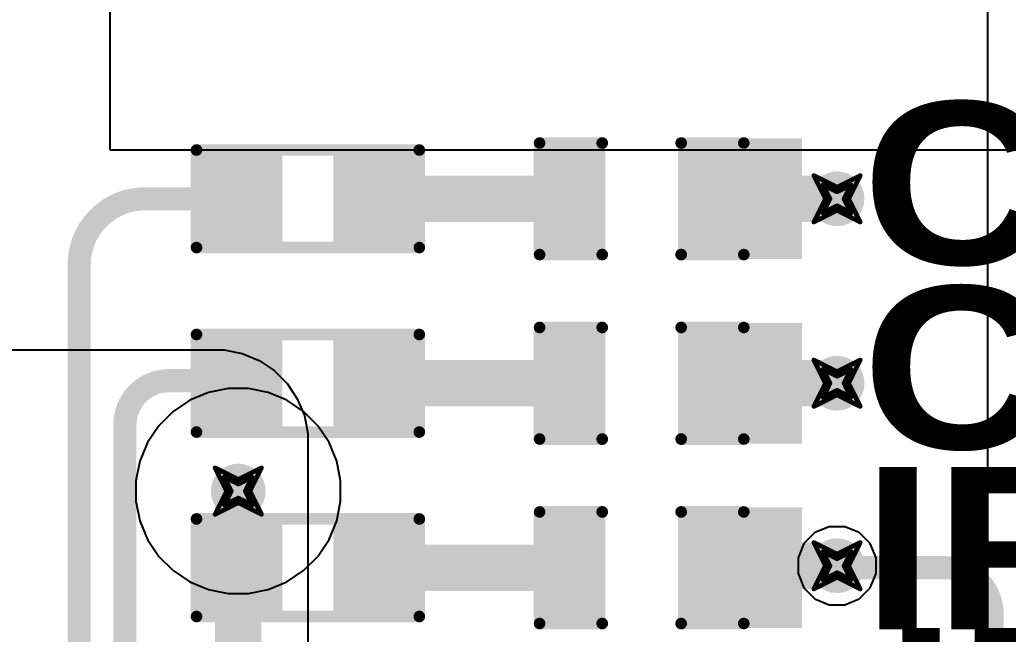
# Model space of a CAD drawing. Header units: inches. Extents: x -2 to 5376, y -4 to 5426.
# Drawn here: x 77.75 to 88.57, y 41.09 to 47.8 of the extents above; entities that cross this region are included whole.
import ezdxf

# ---------------------------------------------------------------- set-up
doc = ezdxf.new("R2010")
doc.units = ezdxf.units.IN
for name, color, linetype in [('Bottom Layer', 5, 'Continuous'), ('Drill Drawing', 1, 'Continuous'), ('Layer 1', 16, 'Continuous'), ('Layer 2', 76, 'Continuous'), ('Top Layer', 1, 'Continuous'), ('Top Overlay', 2, 'Continuous'), ('Top Paste', 8, 'Continuous'), ('Top Solder', 216, 'Continuous'), ('Via Holes', 16, 'Continuous')]:
    doc.layers.add(name, color=color, linetype=linetype)
doc.styles.add('Arial Black_Bold', font='', dxfattribs={"height": 0.2})
doc.styles.get('Arial Black_Bold').set_extended_font_data('Arial Black', bold=True)

# ---------------------------------------------------------------- blocks, each defined once
blk = doc.blocks.new('R___0603_211')
at = {"layer": 'Top Layer'}
for points in [[(-0.381, 0.4445), (-0.381, -0.4445), (-1.143, -0.4445), (-1.143, 0.4445)], [(1.143, 0.4445), (1.143, -0.4445), (0.381, -0.4445), (0.381, 0.4445)]]:
    blk.add_hatch(color=1, dxfattribs=at).paths.add_polyline_path(points)
at = {"layer": 'Top Paste'}
for points in [[(-0.381, 0.4445), (-0.381, -0.4445), (-1.143, -0.4445), (-1.143, 0.4445)], [(1.143, 0.4445), (1.143, -0.4445), (0.381, -0.4445), (0.381, 0.4445)]]:
    blk.add_hatch(color=8, dxfattribs=at).paths.add_polyline_path(points)
at = {"layer": 'Top Solder'}
for points in [[(-0.2794, 0.5461), (-0.2794, -0.5461), (-1.2446, -0.5461), (-1.2446, 0.5461)], [(1.2446, 0.5461), (1.2446, -0.5461), (0.2794, -0.5461), (0.2794, 0.5461)]]:
    blk.add_hatch(color=216, dxfattribs=at).paths.add_polyline_path(points)
at = {"layer": 'Top Overlay', "const_width": 0.127}
for points in [[(1.2192, 0.5334), (-1.2192, 0.5334)], [(-1.2192, 0.5334), (-1.2192, -0.5334)], [(1.2192, 0.5334), (1.2192, -0.5334)], [(1.2192, -0.5334), (-1.2192, -0.5334)]]:
    blk.add_lwpolyline(points, dxfattribs=at)
at = {"layer": 'Top Overlay', "const_width": 0.0635}
for points in [[(-1.25095, 0.5334, 1), (-1.18745, 0.5334, 1)], [(-1.25095, 0.5334, 1), (-1.18745, 0.5334, 1)], [(1.18745, 0.5334, 1), (1.25095, 0.5334, 1)], [(1.18745, 0.5334, 1), (1.25095, 0.5334, 1)], [(-1.25095, -0.5334, 1), (-1.18745, -0.5334, 1)], [(-1.25095, -0.5334, 1), (-1.18745, -0.5334, 1)], [(1.18745, -0.5334, 1), (1.25095, -0.5334, 1)], [(1.18745, -0.5334, 1), (1.25095, -0.5334, 1)]]:
    blk.add_lwpolyline(points, format="xyb", close=True, dxfattribs=at)
blk = doc.blocks.new('R___0603_213')
at = {"layer": 'Top Layer'}
for points in [[(-0.381, 0.4445), (-0.381, -0.4445), (-1.143, -0.4445), (-1.143, 0.4445)], [(1.143, 0.4445), (1.143, -0.4445), (0.381, -0.4445), (0.381, 0.4445)]]:
    blk.add_hatch(color=1, dxfattribs=at).paths.add_polyline_path(points)
at = {"layer": 'Top Paste'}
for points in [[(-0.381, 0.4445), (-0.381, -0.4445), (-1.143, -0.4445), (-1.143, 0.4445)], [(1.143, 0.4445), (1.143, -0.4445), (0.381, -0.4445), (0.381, 0.4445)]]:
    blk.add_hatch(color=8, dxfattribs=at).paths.add_polyline_path(points)
at = {"layer": 'Top Solder'}
for points in [[(-0.2794, 0.5461), (-0.2794, -0.5461), (-1.2446, -0.5461), (-1.2446, 0.5461)], [(1.2446, 0.5461), (1.2446, -0.5461), (0.2794, -0.5461), (0.2794, 0.5461)]]:
    blk.add_hatch(color=216, dxfattribs=at).paths.add_polyline_path(points)
at = {"layer": 'Top Overlay', "const_width": 0.127}
for points in [[(1.2192, 0.5334), (-1.2192, 0.5334)], [(-1.2192, 0.5334), (-1.2192, -0.5334)], [(1.2192, 0.5334), (1.2192, -0.5334)], [(1.2192, -0.5334), (-1.2192, -0.5334)]]:
    blk.add_lwpolyline(points, dxfattribs=at)
at = {"layer": 'Top Overlay', "const_width": 0.0635}
for points in [[(-1.25095, 0.5334, 1), (-1.18745, 0.5334, 1)], [(-1.25095, 0.5334, 1), (-1.18745, 0.5334, 1)], [(1.18745, 0.5334, 1), (1.25095, 0.5334, 1)], [(1.18745, 0.5334, 1), (1.25095, 0.5334, 1)], [(-1.25095, -0.5334, 1), (-1.18745, -0.5334, 1)], [(-1.25095, -0.5334, 1), (-1.18745, -0.5334, 1)], [(1.18745, -0.5334, 1), (1.25095, -0.5334, 1)], [(1.18745, -0.5334, 1), (1.25095, -0.5334, 1)]]:
    blk.add_lwpolyline(points, format="xyb", close=True, dxfattribs=at)
blk = doc.blocks.new('R___0603_214')
at = {"layer": 'Top Layer'}
for points in [[(-0.381, 0.4445), (-0.381, -0.4445), (-1.143, -0.4445), (-1.143, 0.4445)], [(1.143, 0.4445), (1.143, -0.4445), (0.381, -0.4445), (0.381, 0.4445)]]:
    blk.add_hatch(color=1, dxfattribs=at).paths.add_polyline_path(points)
at = {"layer": 'Top Paste'}
for points in [[(-0.381, 0.4445), (-0.381, -0.4445), (-1.143, -0.4445), (-1.143, 0.4445)], [(1.143, 0.4445), (1.143, -0.4445), (0.381, -0.4445), (0.381, 0.4445)]]:
    blk.add_hatch(color=8, dxfattribs=at).paths.add_polyline_path(points)
at = {"layer": 'Top Solder'}
for points in [[(-0.2794, 0.5461), (-0.2794, -0.5461), (-1.2446, -0.5461), (-1.2446, 0.5461)], [(1.2446, 0.5461), (1.2446, -0.5461), (0.2794, -0.5461), (0.2794, 0.5461)]]:
    blk.add_hatch(color=216, dxfattribs=at).paths.add_polyline_path(points)
at = {"layer": 'Top Overlay', "const_width": 0.127}
for points in [[(1.2192, 0.5334), (-1.2192, 0.5334)], [(-1.2192, 0.5334), (-1.2192, -0.5334)], [(1.2192, 0.5334), (1.2192, -0.5334)], [(1.2192, -0.5334), (-1.2192, -0.5334)]]:
    blk.add_lwpolyline(points, dxfattribs=at)
at = {"layer": 'Top Overlay', "const_width": 0.0635}
for points in [[(-1.25095, 0.5334, 1), (-1.18745, 0.5334, 1)], [(-1.25095, 0.5334, 1), (-1.18745, 0.5334, 1)], [(1.18745, 0.5334, 1), (1.25095, 0.5334, 1)], [(1.18745, 0.5334, 1), (1.25095, 0.5334, 1)], [(-1.25095, -0.5334, 1), (-1.18745, -0.5334, 1)], [(-1.25095, -0.5334, 1), (-1.18745, -0.5334, 1)], [(1.18745, -0.5334, 1), (1.25095, -0.5334, 1)], [(1.18745, -0.5334, 1), (1.25095, -0.5334, 1)]]:
    blk.add_lwpolyline(points, format="xyb", close=True, dxfattribs=at)
blk = doc.blocks.new('LED_0603_242')
at = {"layer": 'Top Layer'}
for points in [[(-1, 0.5), (-0.5, 0.5), (-0.5, -0.5), (-1, -0.5)], [(0.5, 0.5), (1, 0.5), (1, -0.5), (0.5, -0.5)]]:
    blk.add_hatch(color=1, dxfattribs=at).paths.add_polyline_path(points)
at = {"layer": 'Top Overlay'}
blk.add_hatch(color=2, dxfattribs=at).paths.add_polyline_path([(1.118, -0.66), (1.753, -0.66), (1.753, 0.66), (1.118, 0.66)])
at = {"layer": 'Top Paste'}
for points in [[(-1, 0.5), (-0.5, 0.5), (-0.5, -0.5), (-1, -0.5)], [(0.5, 0.5), (1, 0.5), (1, -0.5), (0.5, -0.5)]]:
    blk.add_hatch(color=8, dxfattribs=at).paths.add_polyline_path(points)
at = {"layer": 'Top Solder'}
for points in [[(-1.102, 0.602), (-0.398, 0.602), (-0.398, -0.602), (-1.102, -0.602)], [(0.398, 0.602), (1.102, 0.602), (1.102, -0.602), (0.398, -0.602)]]:
    blk.add_hatch(color=216, dxfattribs=at).paths.add_polyline_path(points)
at = {"layer": 'Top Overlay', "const_width": 0.127}
for points in [[(-1.118, 0.61), (-0.432, 0.61)], [(-1.118, -0.61), (-1.118, 0.61)], [(0.432, 0.61), (1.118, 0.61)], [(1.118, -0.61), (1.118, 0.61)], [(-1.118, -0.61), (-0.432, -0.61)], [(0.432, -0.61), (1.118, -0.61)]]:
    blk.add_lwpolyline(points, dxfattribs=at)
at = {"layer": 'Top Overlay', "const_width": 0.0635}
for points in [[(-1.149, 0.61, 1), (-1.086, 0.61, 1)], [(-1.149, 0.61, 1), (-1.086, 0.61, 1)], [(-0.464, 0.61, 1), (-0.4, 0.61, 1)], [(0.4, 0.61, 1), (0.464, 0.61, 1)], [(1.086, 0.61, 1), (1.149, 0.61, 1)], [(1.086, 0.61, 1), (1.149, 0.61, 1)], [(-1.149, -0.61, 1), (-1.086, -0.61, 1)], [(-1.149, -0.61, 1), (-1.086, -0.61, 1)], [(-0.464, -0.61, 1), (-0.4, -0.61, 1)], [(0.4, -0.61, 1), (0.464, -0.61, 1)], [(1.086, -0.61, 1), (1.149, -0.61, 1)], [(1.086, -0.61, 1), (1.149, -0.61, 1)]]:
    blk.add_lwpolyline(points, format="xyb", close=True, dxfattribs=at)
blk = doc.blocks.new('LED_0603_244')
at = {"layer": 'Top Layer'}
for points in [[(-1, 0.5), (-0.5, 0.5), (-0.5, -0.5), (-1, -0.5)], [(0.5, 0.5), (1, 0.5), (1, -0.5), (0.5, -0.5)]]:
    blk.add_hatch(color=1, dxfattribs=at).paths.add_polyline_path(points)
at = {"layer": 'Top Overlay'}
blk.add_hatch(color=2, dxfattribs=at).paths.add_polyline_path([(1.118, -0.66), (1.753, -0.66), (1.753, 0.66), (1.118, 0.66)])
at = {"layer": 'Top Paste'}
for points in [[(-1, 0.5), (-0.5, 0.5), (-0.5, -0.5), (-1, -0.5)], [(0.5, 0.5), (1, 0.5), (1, -0.5), (0.5, -0.5)]]:
    blk.add_hatch(color=8, dxfattribs=at).paths.add_polyline_path(points)
at = {"layer": 'Top Solder'}
for points in [[(-1.102, 0.602), (-0.398, 0.602), (-0.398, -0.602), (-1.102, -0.602)], [(0.398, 0.602), (1.102, 0.602), (1.102, -0.602), (0.398, -0.602)]]:
    blk.add_hatch(color=216, dxfattribs=at).paths.add_polyline_path(points)
at = {"layer": 'Top Overlay', "const_width": 0.127}
for points in [[(-1.118, 0.61), (-0.432, 0.61)], [(-1.118, -0.61), (-1.118, 0.61)], [(0.432, 0.61), (1.118, 0.61)], [(1.118, -0.61), (1.118, 0.61)], [(-1.118, -0.61), (-0.432, -0.61)], [(0.432, -0.61), (1.118, -0.61)]]:
    blk.add_lwpolyline(points, dxfattribs=at)
at = {"layer": 'Top Overlay', "const_width": 0.0635}
for points in [[(-1.149, 0.61, 1), (-1.086, 0.61, 1)], [(-1.149, 0.61, 1), (-1.086, 0.61, 1)], [(-0.464, 0.61, 1), (-0.4, 0.61, 1)], [(0.4, 0.61, 1), (0.464, 0.61, 1)], [(1.086, 0.61, 1), (1.149, 0.61, 1)], [(1.086, 0.61, 1), (1.149, 0.61, 1)], [(-1.149, -0.61, 1), (-1.086, -0.61, 1)], [(-1.149, -0.61, 1), (-1.086, -0.61, 1)], [(-0.464, -0.61, 1), (-0.4, -0.61, 1)], [(0.4, -0.61, 1), (0.464, -0.61, 1)], [(1.086, -0.61, 1), (1.149, -0.61, 1)], [(1.086, -0.61, 1), (1.149, -0.61, 1)]]:
    blk.add_lwpolyline(points, format="xyb", close=True, dxfattribs=at)
blk = doc.blocks.new('LED_0603_245')
at = {"layer": 'Top Layer'}
for points in [[(-1, 0.5), (-0.5, 0.5), (-0.5, -0.5), (-1, -0.5)], [(0.5, 0.5), (1, 0.5), (1, -0.5), (0.5, -0.5)]]:
    blk.add_hatch(color=1, dxfattribs=at).paths.add_polyline_path(points)
at = {"layer": 'Top Overlay'}
blk.add_hatch(color=2, dxfattribs=at).paths.add_polyline_path([(1.118, -0.66), (1.753, -0.66), (1.753, 0.66), (1.118, 0.66)])
at = {"layer": 'Top Paste'}
for points in [[(-1, 0.5), (-0.5, 0.5), (-0.5, -0.5), (-1, -0.5)], [(0.5, 0.5), (1, 0.5), (1, -0.5), (0.5, -0.5)]]:
    blk.add_hatch(color=8, dxfattribs=at).paths.add_polyline_path(points)
at = {"layer": 'Top Solder'}
for points in [[(-1.102, 0.602), (-0.398, 0.602), (-0.398, -0.602), (-1.102, -0.602)], [(0.398, 0.602), (1.102, 0.602), (1.102, -0.602), (0.398, -0.602)]]:
    blk.add_hatch(color=216, dxfattribs=at).paths.add_polyline_path(points)
at = {"layer": 'Top Overlay', "const_width": 0.127}
for points in [[(-1.118, 0.61), (-0.432, 0.61)], [(-1.118, -0.61), (-1.118, 0.61)], [(0.432, 0.61), (1.118, 0.61)], [(1.118, -0.61), (1.118, 0.61)], [(-1.118, -0.61), (-0.432, -0.61)], [(0.432, -0.61), (1.118, -0.61)]]:
    blk.add_lwpolyline(points, dxfattribs=at)
at = {"layer": 'Top Overlay', "const_width": 0.0635}
for points in [[(-1.149, 0.61, 1), (-1.086, 0.61, 1)], [(-1.149, 0.61, 1), (-1.086, 0.61, 1)], [(-0.464, 0.61, 1), (-0.4, 0.61, 1)], [(0.4, 0.61, 1), (0.464, 0.61, 1)], [(1.086, 0.61, 1), (1.149, 0.61, 1)], [(1.086, 0.61, 1), (1.149, 0.61, 1)], [(-1.149, -0.61, 1), (-1.086, -0.61, 1)], [(-1.149, -0.61, 1), (-1.086, -0.61, 1)], [(-0.464, -0.61, 1), (-0.4, -0.61, 1)], [(0.4, -0.61, 1), (0.464, -0.61, 1)], [(1.086, -0.61, 1), (1.149, -0.61, 1)], [(1.086, -0.61, 1), (1.149, -0.61, 1)]]:
    blk.add_lwpolyline(points, format="xyb", close=True, dxfattribs=at)

msp = doc.modelspace()

# ---------------------------------------------------------------- hatches: boundary and pattern name
at = {"layer": 'Bottom Layer'}
h = msp.add_hatch(color=5, dxfattribs=at)
edge = h.paths.add_edge_path()
edge.add_arc((86.695, 45.847), 0.3, 0, 360)
h = msp.add_hatch(color=5, dxfattribs=at)
edge = h.paths.add_edge_path()
edge.add_arc((86.695, 43.83), 0.3, 0, 360)
h = msp.add_hatch(color=5, dxfattribs=at)
edge = h.paths.add_edge_path()
edge.add_arc((80.142, 42.651), 0.3, 0, 360)
h = msp.add_hatch(color=5, dxfattribs=at)
edge = h.paths.add_edge_path()
edge.add_arc((86.695, 41.835), 0.3, 0, 360)
at = {"layer": 'Layer 1'}
h = msp.add_hatch(color=16, dxfattribs=at)
edge = h.paths.add_edge_path()
edge.add_arc((86.695, 45.847), 0.3, 0, 360)
h = msp.add_hatch(color=16, dxfattribs=at)
edge = h.paths.add_edge_path()
edge.add_arc((86.695, 43.83), 0.3, 0, 360)
h = msp.add_hatch(color=16, dxfattribs=at)
edge = h.paths.add_edge_path()
edge.add_arc((80.142, 42.651), 0.3, 0, 360)
h = msp.add_hatch(color=16, dxfattribs=at)
edge = h.paths.add_edge_path()
edge.add_arc((86.695, 41.835), 0.3, 0, 360)
at = {"layer": 'Layer 2'}
h = msp.add_hatch(color=76, dxfattribs=at)
edge = h.paths.add_edge_path()
edge.add_arc((86.695, 45.847), 0.3, 0, 360)
h = msp.add_hatch(color=76, dxfattribs=at)
edge = h.paths.add_edge_path()
edge.add_arc((86.695, 43.83), 0.3, 0, 360)
h = msp.add_hatch(color=76, dxfattribs=at)
edge = h.paths.add_edge_path()
edge.add_arc((80.142, 42.651), 0.3, 0, 360)
h = msp.add_hatch(color=76, dxfattribs=at)
edge = h.paths.add_edge_path()
edge.add_arc((86.695, 41.835), 0.3, 0, 360)
at = {"layer": 'Top Layer'}
h = msp.add_hatch(color=1, dxfattribs=at)
edge = h.paths.add_edge_path()
edge.add_arc((86.695, 45.847), 0.3, 0, 360)
h = msp.add_hatch(color=1, dxfattribs=at)
edge = h.paths.add_edge_path()
edge.add_arc((86.695, 43.83), 0.3, 0, 360)
h = msp.add_hatch(color=1, dxfattribs=at)
edge = h.paths.add_edge_path()
edge.add_arc((80.142, 42.651), 0.3, 0, 360)
h = msp.add_hatch(color=1, dxfattribs=at)
edge = h.paths.add_edge_path()
edge.add_arc((86.695, 41.835), 0.3, 0, 360)
at = {"layer": 'Via Holes'}
h = msp.add_hatch(color=7, dxfattribs=at)
edge = h.paths.add_edge_path()
edge.add_arc((86.695, 45.847), 0.15, 0, 360)
h = msp.add_hatch(color=7, dxfattribs=at)
edge = h.paths.add_edge_path()
edge.add_arc((86.695, 43.83), 0.15, 0, 360)
h = msp.add_hatch(color=7, dxfattribs=at)
edge = h.paths.add_edge_path()
edge.add_arc((80.142, 42.651), 0.15, 0, 360)
h = msp.add_hatch(color=7, dxfattribs=at)
edge = h.paths.add_edge_path()
edge.add_arc((86.695, 41.835), 0.15, 0, 360)

# ---------------------------------------------------------------- linework, layer by layer
at = {"layer": 'Bottom Layer'}
for p, q in [((78.74, 46.38), (78.74, 72.898)), ((99.416, 46.38), (78.74, 46.38))]:
    msp.add_line(p, q, dxfattribs=at)
at = {"layer": 'Drill Drawing', "const_width": 0.0508}
for points in [[(86.441, 46.101), (86.695, 45.974)], [(86.441, 46.101), (86.568, 45.847)], [(86.695, 45.974), (86.949, 46.101)], [(86.822, 45.847), (86.949, 46.101)], [(86.542, 45.999), (86.695, 45.923)], [(86.542, 45.999), (86.618, 45.847)], [(86.695, 45.923), (86.847, 45.999)], [(86.771, 45.847), (86.847, 45.999)], [(86.441, 45.593), (86.568, 45.847)], [(86.542, 45.694), (86.618, 45.847)], [(86.771, 45.847), (86.847, 45.694)], [(86.822, 45.847), (86.949, 45.593)], [(86.542, 45.694), (86.695, 45.771)], [(86.695, 45.771), (86.847, 45.694)], [(86.441, 45.593), (86.695, 45.72)], [(86.695, 45.72), (86.949, 45.593)], [(86.441, 44.084), (86.695, 43.957)], [(86.441, 44.084), (86.568, 43.83)], [(86.695, 43.957), (86.949, 44.084)], [(86.822, 43.83), (86.949, 44.084)], [(86.542, 43.982), (86.695, 43.906)], [(86.542, 43.982), (86.618, 43.83)], [(86.695, 43.906), (86.847, 43.982)], [(86.771, 43.83), (86.847, 43.982)], [(86.441, 43.576), (86.568, 43.83)], [(86.542, 43.677), (86.618, 43.83)], [(86.771, 43.83), (86.847, 43.677)], [(86.822, 43.83), (86.949, 43.576)], [(86.441, 43.576), (86.695, 43.703)], [(86.542, 43.677), (86.695, 43.754)], [(86.695, 43.754), (86.847, 43.677)], [(86.695, 43.703), (86.949, 43.576)], [(79.888, 42.905), (80.142, 42.778)], [(79.888, 42.905), (80.015, 42.651)], [(80.142, 42.778), (80.396, 42.905)], [(80.269, 42.651), (80.396, 42.905)], [(79.989, 42.804), (80.142, 42.728)], [(79.989, 42.804), (80.066, 42.651)], [(80.142, 42.728), (80.294, 42.804)], [(80.218, 42.651), (80.294, 42.804)], [(79.888, 42.397), (80.015, 42.651)], [(79.989, 42.499), (80.066, 42.651)], [(80.218, 42.651), (80.294, 42.499)], [(80.269, 42.651), (80.396, 42.397)], [(79.888, 42.397), (80.142, 42.524)], [(79.989, 42.499), (80.142, 42.575)], [(80.142, 42.575), (80.294, 42.499)], [(80.142, 42.524), (80.396, 42.397)], [(86.441, 42.089), (86.695, 41.962)], [(86.441, 42.089), (86.568, 41.835)], [(86.695, 41.962), (86.949, 42.089)], [(86.822, 41.835), (86.949, 42.089)], [(86.542, 41.987), (86.695, 41.911)], [(86.542, 41.987), (86.618, 41.835)], [(86.695, 41.911), (86.847, 41.987)], [(86.771, 41.835), (86.847, 41.987)], [(86.441, 41.581), (86.568, 41.835)], [(86.542, 41.682), (86.618, 41.835)], [(86.542, 41.682), (86.695, 41.759)], [(86.695, 41.759), (86.847, 41.682)], [(86.771, 41.835), (86.847, 41.682)], [(86.822, 41.835), (86.949, 41.581)], [(86.441, 41.581), (86.695, 41.708)], [(86.695, 41.708), (86.949, 41.581)]]:
    msp.add_lwpolyline(points, dxfattribs=at)
at = {"layer": 'Drill Drawing', "const_width": 0.0254}
for points in [[(86.428, 46.101, 1), (86.453, 46.101, 1)], [(86.428, 46.101, 1), (86.453, 46.101, 1)], [(86.936, 46.101, 1), (86.961, 46.101, 1)], [(86.936, 46.101, 1), (86.961, 46.101, 1)], [(86.529, 45.999, 1), (86.555, 45.999, 1)], [(86.529, 45.999, 1), (86.555, 45.999, 1)], [(86.682, 45.974, 1), (86.707, 45.974, 1)], [(86.682, 45.974, 1), (86.707, 45.974, 1)], [(86.834, 45.999, 1), (86.86, 45.999, 1)], [(86.834, 45.999, 1), (86.86, 45.999, 1)], [(86.555, 45.847, 1), (86.58, 45.847, 1)], [(86.555, 45.847, 1), (86.58, 45.847, 1)], [(86.606, 45.847, 1), (86.631, 45.847, 1)], [(86.606, 45.847, 1), (86.631, 45.847, 1)], [(86.682, 45.923, 1), (86.707, 45.923, 1)], [(86.682, 45.923, 1), (86.707, 45.923, 1)], [(86.758, 45.847, 1), (86.783, 45.847, 1)], [(86.758, 45.847, 1), (86.783, 45.847, 1)], [(86.809, 45.847, 1), (86.834, 45.847, 1)], [(86.809, 45.847, 1), (86.834, 45.847, 1)], [(86.682, 45.771, 1), (86.707, 45.771, 1)], [(86.682, 45.771, 1), (86.707, 45.771, 1)], [(86.529, 45.694, 1), (86.555, 45.694, 1)], [(86.529, 45.694, 1), (86.555, 45.694, 1)], [(86.682, 45.72, 1), (86.707, 45.72, 1)], [(86.682, 45.72, 1), (86.707, 45.72, 1)], [(86.834, 45.694, 1), (86.86, 45.694, 1)], [(86.834, 45.694, 1), (86.86, 45.694, 1)], [(86.428, 45.593, 1), (86.453, 45.593, 1)], [(86.428, 45.593, 1), (86.453, 45.593, 1)], [(86.936, 45.593, 1), (86.961, 45.593, 1)], [(86.936, 45.593, 1), (86.961, 45.593, 1)], [(86.428, 44.084, 1), (86.453, 44.084, 1)], [(86.428, 44.084, 1), (86.453, 44.084, 1)], [(86.936, 44.084, 1), (86.961, 44.084, 1)], [(86.936, 44.084, 1), (86.961, 44.084, 1)], [(86.529, 43.982, 1), (86.555, 43.982, 1)], [(86.529, 43.982, 1), (86.555, 43.982, 1)], [(86.682, 43.957, 1), (86.707, 43.957, 1)], [(86.682, 43.957, 1), (86.707, 43.957, 1)], [(86.682, 43.906, 1), (86.707, 43.906, 1)], [(86.682, 43.906, 1), (86.707, 43.906, 1)], [(86.834, 43.982, 1), (86.86, 43.982, 1)], [(86.834, 43.982, 1), (86.86, 43.982, 1)], [(86.555, 43.83, 1), (86.58, 43.83, 1)], [(86.555, 43.83, 1), (86.58, 43.83, 1)], [(86.606, 43.83, 1), (86.631, 43.83, 1)], [(86.606, 43.83, 1), (86.631, 43.83, 1)], [(86.758, 43.83, 1), (86.783, 43.83, 1)], [(86.758, 43.83, 1), (86.783, 43.83, 1)], [(86.809, 43.83, 1), (86.834, 43.83, 1)], [(86.809, 43.83, 1), (86.834, 43.83, 1)], [(86.682, 43.754, 1), (86.707, 43.754, 1)], [(86.682, 43.754, 1), (86.707, 43.754, 1)], [(86.682, 43.703, 1), (86.707, 43.703, 1)], [(86.682, 43.703, 1), (86.707, 43.703, 1)], [(86.428, 43.576, 1), (86.453, 43.576, 1)], [(86.428, 43.576, 1), (86.453, 43.576, 1)], [(86.529, 43.677, 1), (86.555, 43.677, 1)], [(86.529, 43.677, 1), (86.555, 43.677, 1)], [(86.834, 43.677, 1), (86.86, 43.677, 1)], [(86.834, 43.677, 1), (86.86, 43.677, 1)], [(86.936, 43.576, 1), (86.961, 43.576, 1)], [(86.936, 43.576, 1), (86.961, 43.576, 1)], [(79.875, 42.905, 1), (79.901, 42.905, 1)], [(79.875, 42.905, 1), (79.901, 42.905, 1)], [(80.383, 42.905, 1), (80.409, 42.905, 1)], [(80.383, 42.905, 1), (80.409, 42.905, 1)], [(79.977, 42.804, 1), (80.002, 42.804, 1)], [(79.977, 42.804, 1), (80.002, 42.804, 1)], [(80.129, 42.778, 1), (80.155, 42.778, 1)], [(80.129, 42.778, 1), (80.155, 42.778, 1)], [(80.129, 42.728, 1), (80.155, 42.728, 1)], [(80.129, 42.728, 1), (80.155, 42.728, 1)], [(80.282, 42.804, 1), (80.307, 42.804, 1)], [(80.282, 42.804, 1), (80.307, 42.804, 1)], [(80.002, 42.651, 1), (80.028, 42.651, 1)], [(80.002, 42.651, 1), (80.028, 42.651, 1)], [(80.053, 42.651, 1), (80.078, 42.651, 1)], [(80.053, 42.651, 1), (80.078, 42.651, 1)], [(80.205, 42.651, 1), (80.231, 42.651, 1)], [(80.205, 42.651, 1), (80.231, 42.651, 1)], [(80.256, 42.651, 1), (80.282, 42.651, 1)], [(80.256, 42.651, 1), (80.282, 42.651, 1)], [(79.977, 42.499, 1), (80.002, 42.499, 1)], [(79.977, 42.499, 1), (80.002, 42.499, 1)], [(80.129, 42.575, 1), (80.155, 42.575, 1)], [(80.129, 42.575, 1), (80.155, 42.575, 1)], [(80.129, 42.524, 1), (80.155, 42.524, 1)], [(80.129, 42.524, 1), (80.155, 42.524, 1)], [(80.282, 42.499, 1), (80.307, 42.499, 1)], [(80.282, 42.499, 1), (80.307, 42.499, 1)], [(79.875, 42.397, 1), (79.901, 42.397, 1)], [(79.875, 42.397, 1), (79.901, 42.397, 1)], [(80.383, 42.397, 1), (80.409, 42.397, 1)], [(80.383, 42.397, 1), (80.409, 42.397, 1)], [(86.428, 42.089, 1), (86.453, 42.089, 1)], [(86.428, 42.089, 1), (86.453, 42.089, 1)], [(86.936, 42.089, 1), (86.961, 42.089, 1)], [(86.936, 42.089, 1), (86.961, 42.089, 1)], [(86.529, 41.987, 1), (86.555, 41.987, 1)], [(86.529, 41.987, 1), (86.555, 41.987, 1)], [(86.682, 41.962, 1), (86.707, 41.962, 1)], [(86.682, 41.962, 1), (86.707, 41.962, 1)], [(86.834, 41.987, 1), (86.86, 41.987, 1)], [(86.834, 41.987, 1), (86.86, 41.987, 1)], [(86.682, 41.911, 1), (86.707, 41.911, 1)], [(86.682, 41.911, 1), (86.707, 41.911, 1)], [(86.555, 41.835, 1), (86.58, 41.835, 1)], [(86.555, 41.835, 1), (86.58, 41.835, 1)], [(86.606, 41.835, 1), (86.631, 41.835, 1)], [(86.606, 41.835, 1), (86.631, 41.835, 1)], [(86.682, 41.759, 1), (86.707, 41.759, 1)], [(86.682, 41.759, 1), (86.707, 41.759, 1)], [(86.758, 41.835, 1), (86.783, 41.835, 1)], [(86.758, 41.835, 1), (86.783, 41.835, 1)], [(86.809, 41.835, 1), (86.834, 41.835, 1)], [(86.809, 41.835, 1), (86.834, 41.835, 1)], [(86.529, 41.682, 1), (86.555, 41.682, 1)], [(86.529, 41.682, 1), (86.555, 41.682, 1)], [(86.682, 41.708, 1), (86.707, 41.708, 1)], [(86.682, 41.708, 1), (86.707, 41.708, 1)], [(86.834, 41.682, 1), (86.86, 41.682, 1)], [(86.834, 41.682, 1), (86.86, 41.682, 1)], [(86.428, 41.581, 1), (86.453, 41.581, 1)], [(86.428, 41.581, 1), (86.453, 41.581, 1)], [(86.936, 41.581, 1), (86.961, 41.581, 1)], [(86.936, 41.581, 1), (86.961, 41.581, 1)]]:
    msp.add_lwpolyline(points, format="xyb", close=True, dxfattribs=at)
at = {"layer": 'Layer 1'}
for p, q in [((88.341, 48.692), (88.341, 37.49)), ((79.815, 43.729), (79.611, 43.645)), ((79.815, 43.729), (79.611, 43.645)), ((80.031, 43.772), (79.815, 43.729)), ((80.031, 43.772), (79.815, 43.729)), ((80.142, 43.772), (80.031, 43.772)), ((80.252, 43.772), (80.031, 43.772)), ((80.252, 43.772), (80.142, 43.772)), ((80.469, 43.729), (80.252, 43.772)), ((80.469, 43.729), (80.252, 43.772)), ((80.673, 43.645), (80.469, 43.729)), ((80.673, 43.645), (80.469, 43.729)), ((79.611, 43.645), (79.428, 43.522)), ((79.611, 43.645), (79.428, 43.522)), ((80.856, 43.522), (80.673, 43.645)), ((80.856, 43.522), (80.673, 43.645)), ((79.428, 43.522), (79.271, 43.366)), ((79.428, 43.522), (79.271, 43.366)), ((81.012, 43.366), (80.856, 43.522)), ((81.012, 43.366), (80.856, 43.522)), ((79.271, 43.366), (79.149, 43.182)), ((79.271, 43.366), (79.149, 43.182)), ((81.135, 43.182), (81.012, 43.366)), ((81.135, 43.182), (81.012, 43.366)), ((79.149, 43.182), (79.064, 42.978)), ((79.149, 43.182), (79.064, 42.978)), ((81.219, 42.978), (81.135, 43.182)), ((81.219, 42.978), (81.135, 43.182)), ((79.064, 42.978), (79.021, 42.762)), ((79.064, 42.978), (79.021, 42.762)), ((81.262, 42.762), (81.219, 42.978)), ((81.262, 42.762), (81.219, 42.978)), ((79.021, 42.762), (79.021, 42.651)), ((79.021, 42.762), (79.021, 42.541)), ((81.262, 42.651), (81.262, 42.762)), ((81.262, 42.541), (81.262, 42.762)), ((79.021, 42.651), (79.021, 42.651)), ((79.021, 42.651), (79.021, 42.541)), ((81.262, 42.541), (81.262, 42.651)), ((79.021, 42.541), (79.064, 42.325)), ((79.021, 42.541), (79.064, 42.325)), ((81.219, 42.325), (81.262, 42.541)), ((81.219, 42.325), (81.262, 42.541)), ((79.064, 42.325), (79.149, 42.121)), ((79.064, 42.325), (79.149, 42.121)), ((81.135, 42.121), (81.219, 42.325)), ((81.135, 42.121), (81.219, 42.325)), ((86.453, 42.197), (86.333, 42.077)), ((86.61, 42.262), (86.453, 42.197)), ((86.78, 42.262), (86.61, 42.262)), ((86.936, 42.197), (86.78, 42.262)), ((87.057, 42.077), (86.936, 42.197)), ((79.149, 42.121), (79.271, 41.937)), ((79.149, 42.121), (79.271, 41.937)), ((81.012, 41.937), (81.135, 42.121)), ((81.012, 41.937), (81.135, 42.121)), ((86.333, 42.077), (86.268, 41.92)), ((87.122, 41.92), (87.057, 42.077)), ((79.271, 41.937), (79.428, 41.781)), ((79.271, 41.937), (79.428, 41.781)), ((80.856, 41.781), (81.012, 41.937)), ((80.856, 41.781), (81.012, 41.937)), ((86.268, 41.92), (86.268, 41.75)), ((87.122, 41.75), (87.122, 41.92)), ((79.428, 41.781), (79.611, 41.658)), ((79.428, 41.781), (79.611, 41.658)), ((80.673, 41.658), (80.856, 41.781)), ((80.673, 41.658), (80.856, 41.781)), ((79.611, 41.658), (79.815, 41.574)), ((79.611, 41.658), (79.815, 41.574)), ((80.469, 41.574), (80.673, 41.658)), ((80.469, 41.574), (80.673, 41.658)), ((86.268, 41.75), (86.333, 41.593)), ((87.057, 41.593), (87.122, 41.75)), ((79.815, 41.574), (80.031, 41.531)), ((79.815, 41.574), (80.031, 41.531)), ((80.252, 41.531), (80.469, 41.574)), ((80.252, 41.531), (80.469, 41.574)), ((86.333, 41.593), (86.453, 41.473)), ((86.936, 41.473), (87.057, 41.593)), ((80.031, 41.531), (80.142, 41.531)), ((80.031, 41.531), (80.252, 41.531)), ((80.142, 41.531), (80.252, 41.531)), ((86.453, 41.473), (86.61, 41.408)), ((86.78, 41.408), (86.936, 41.473)), ((86.61, 41.408), (86.78, 41.408))]:
    msp.add_line(p, q, dxfattribs=at)
at = {"layer": 'Layer 2'}
for p, q in [((68.961, 44.196), (79.888, 44.196)), ((79.888, 44.196), (79.988, 44.196)), ((79.988, 44.196), (80.184, 44.157)), ((80.184, 44.157), (80.369, 44.08)), ((80.369, 44.08), (80.536, 43.969)), ((80.536, 43.969), (80.677, 43.828)), ((80.677, 43.828), (80.788, 43.661)), ((80.788, 43.661), (80.865, 43.476)), ((80.865, 43.476), (80.904, 43.28)), ((80.904, 43.28), (80.904, 40.448))]:
    msp.add_line(p, q, dxfattribs=at)
at = {"layer": 'Layer 2', "const_width": 0.254}
for points in [[(86.717, 41.813, -0.414214), (86.695, 41.835)], [(87.884, 41.813, -0.414214), (88.392, 41.305)]]:
    msp.add_lwpolyline(points, format="xyb", dxfattribs=at)
at = {"layer": 'Layer 2', "const_width": 0.127}
for points in [[(86.631, 41.835, 1), (86.758, 41.835, 1)], [(86.653, 41.813, 1), (86.78, 41.813, 1)], [(86.653, 41.813, 1), (86.78, 41.813, 1)], [(87.82, 41.813, 1), (87.947, 41.813, 1)], [(87.82, 41.813, 1), (87.947, 41.813, 1)], [(88.328, 41.305, 1), (88.455, 41.305, 1)], [(88.328, 41.305, 1), (88.455, 41.305, 1)]]:
    msp.add_lwpolyline(points, format="xyb", close=True, dxfattribs=at)
at = {"layer": 'Layer 2', "const_width": 0.254}
for points in [[(86.717, 41.813), (87.884, 41.813)], [(88.392, 36.263), (88.392, 41.305)]]:
    msp.add_lwpolyline(points, dxfattribs=at)
at = {"layer": 'Top Layer'}
for points, const_width in [([(81.666, 45.847), (83.807, 45.847)], 0.508), ([(85.307, 45.847), (86.695, 45.847)], 0.508), ([(86.695, 45.847), (86.695, 45.847)], 0.508), ([(79.121, 45.847), (80.142, 45.847)], 0.254), ([(80.142, 45.847), (80.142, 45.847)], 0.254), ([(78.401, 36.271), (78.401, 45.127)], 0.254), ([(81.666, 43.83), (83.807, 43.83)], 0.508), ([(85.307, 43.83), (86.695, 43.83)], 0.508), ([(79.385, 43.859), (80.142, 43.859)], 0.254), ([(78.901, 36.271), (78.901, 43.375)], 0.254), ([(80.142, 41.813), (80.142, 42.651)], 0.508), ([(85.329, 41.835), (86.695, 41.835)], 0.508), ([(80.142, 39.795), (80.142, 41.813)], 0.508), ([(81.666, 41.813), (83.807, 41.813)], 0.508), ([(85.307, 41.813), (85.329, 41.835)], 0.254)]:
    msp.add_lwpolyline(points, dxfattribs=dict(at, const_width=const_width))
for points, const_width in [([(81.539, 45.847, 1), (81.793, 45.847, 1)], 0.254), ([(83.68, 45.847, 1), (83.934, 45.847, 1)], 0.254), ([(85.18, 45.847, 1), (85.434, 45.847, 1)], 0.254), ([(86.568, 45.847, 1), (86.822, 45.847, 1)], 0.254), ([(86.568, 45.847, 1), (86.822, 45.847, 1)], 0.254), ([(86.568, 45.847, 1), (86.822, 45.847, 1)], 0.254), ([(79.057, 45.847, 1), (79.184, 45.847, 1)], 0.127), ([(79.057, 45.847, 1), (79.184, 45.847, 1)], 0.127), ([(80.078, 45.847, 1), (80.205, 45.847, 1)], 0.127), ([(80.078, 45.847, 1), (80.205, 45.847, 1)], 0.127), ([(80.078, 45.847, 1), (80.205, 45.847, 1)], 0.127), ([(78.338, 45.127, 1), (78.465, 45.127, 1)], 0.127), ([(78.338, 45.127, 1), (78.465, 45.127, 1)], 0.127), ([(81.539, 43.83, 1), (81.793, 43.83, 1)], 0.254), ([(83.68, 43.83, 1), (83.934, 43.83, 1)], 0.254), ([(85.18, 43.83, 1), (85.434, 43.83, 1)], 0.254), ([(86.568, 43.83, 1), (86.822, 43.83, 1)], 0.254), ([(79.322, 43.859, 1), (79.449, 43.859, 1)], 0.127), ([(79.322, 43.859, 1), (79.449, 43.859, 1)], 0.127), ([(80.078, 43.859, 1), (80.205, 43.859, 1)], 0.127), ([(78.837, 43.375, 1), (78.964, 43.375, 1)], 0.127), ([(78.837, 43.375, 1), (78.964, 43.375, 1)], 0.127), ([(80.015, 42.651, 1), (80.269, 42.651, 1)], 0.254), ([(85.202, 41.835, 1), (85.456, 41.835, 1)], 0.254), ([(86.568, 41.835, 1), (86.822, 41.835, 1)], 0.254), ([(80.015, 41.813, 1), (80.269, 41.813, 1)], 0.254), ([(80.015, 41.813, 1), (80.269, 41.813, 1)], 0.254), ([(81.539, 41.813, 1), (81.793, 41.813, 1)], 0.254), ([(83.68, 41.813, 1), (83.934, 41.813, 1)], 0.254), ([(85.243, 41.813, 1), (85.37, 41.813, 1)], 0.127), ([(85.265, 41.835, 1), (85.392, 41.835, 1)], 0.127)]:
    msp.add_lwpolyline(points, format="xyb", close=True, dxfattribs=dict(at, const_width=const_width))
at = {"layer": 'Top Layer', "const_width": 0.254}
for points in [[(78.401, 45.127, -0.414214), (79.121, 45.847)], [(78.901, 43.375, -0.414214), (79.385, 43.859)]]:
    msp.add_lwpolyline(points, format="xyb", dxfattribs=at)

# ---------------------------------------------------------------- block references
for name, p in [('LED_0603_244', (84.557, 45.847)), ('LED_0603_245', (84.557, 43.83)), ('LED_0603_242', (84.557, 41.813))]:
    msp.add_blockref(name, p)
at = {"rotation": 180}
for name, p in [('R___0603_213', (80.904, 45.847)), ('R___0603_214', (80.904, 43.83)), ('R___0603_211', (80.904, 41.813))]:
    msp.add_blockref(name, p, dxfattribs=at)

# ---------------------------------------------------------------- texts
at = {"layer": 'Top Overlay', "style": 'Arial Black_Bold'}
for s, p in [('CF4', (86.966, 45.13)), ('CF3', (86.966, 43.113)), ('IRQ1', (86.966, 41.138)), ('IRQ0', (87.22, 39.375))]:
    msp.add_text(s, height=1.778, rotation=360, dxfattribs=at).set_placement(p)

doc.saveas('drawing.dxf')
